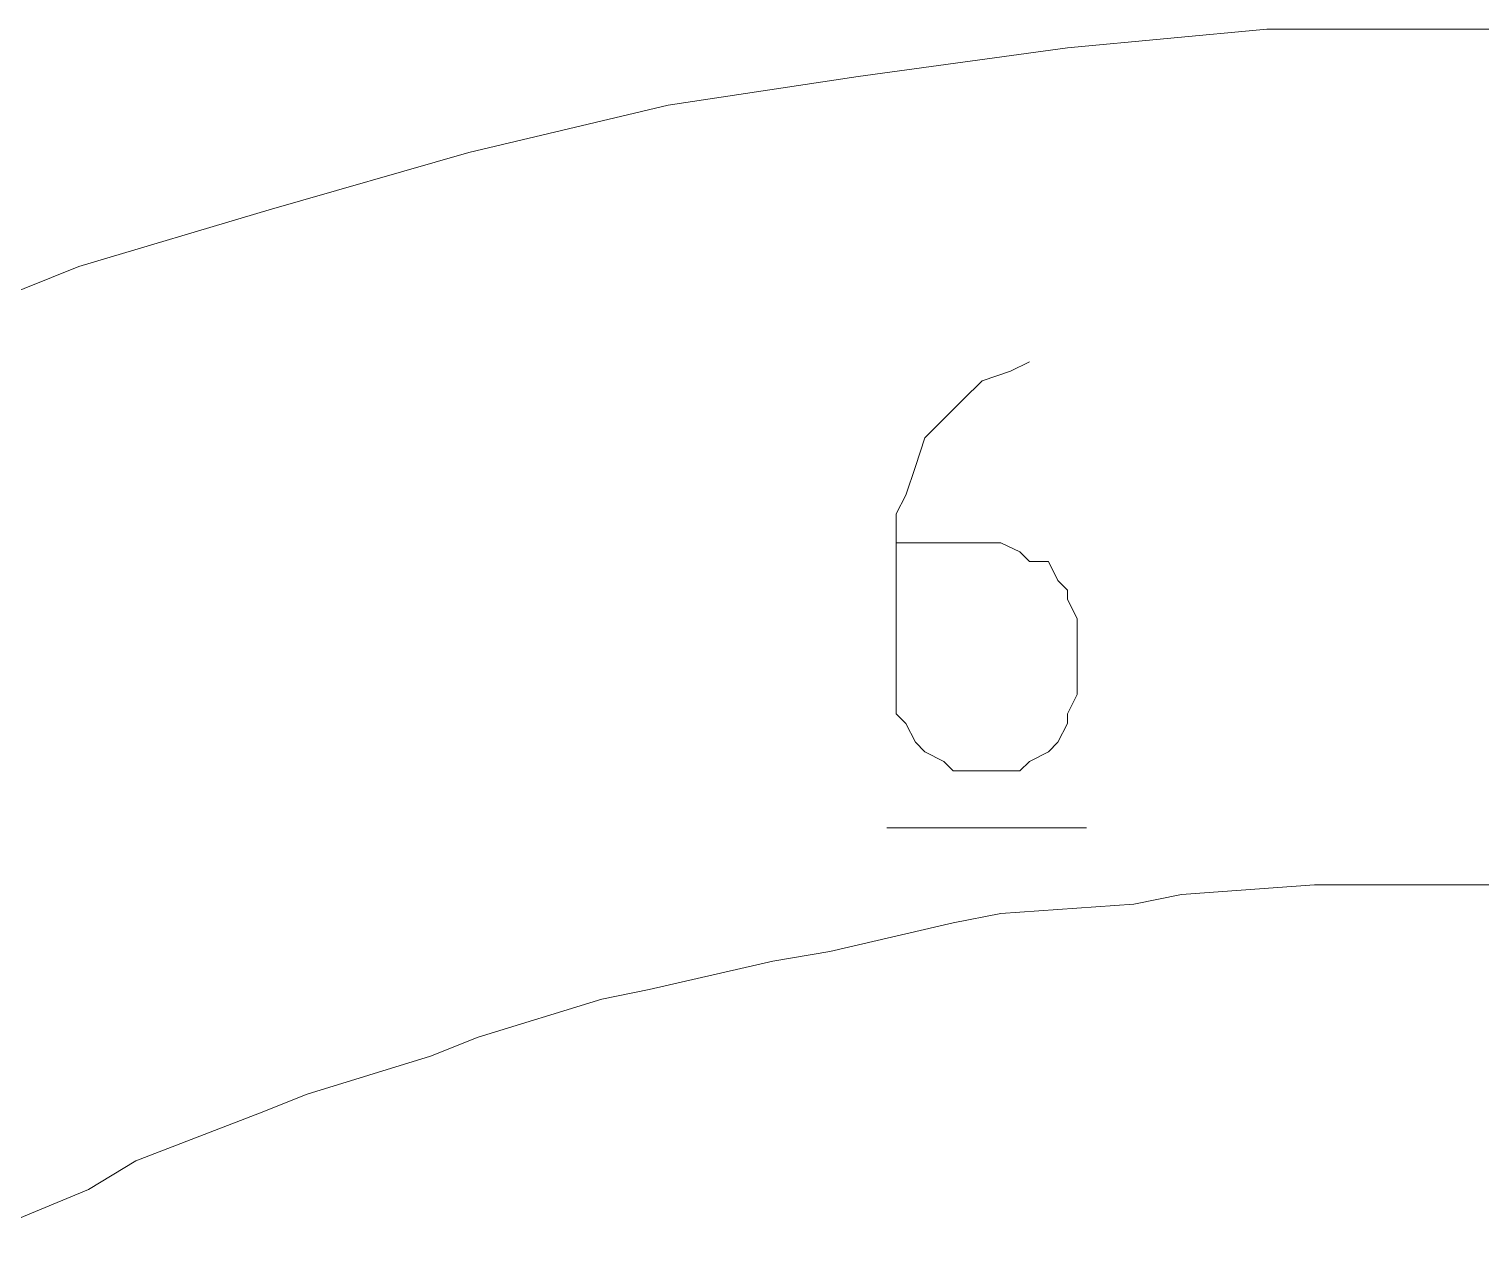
# Model space of a CAD drawing. Header units: centimetres. Extents: x -10.4 to 10.4, y -10.8 to 7.6.
# Drawn here: x 1.759 to 2.623, y -6.387 to -5.668 of the extents above; entities that cross this region are included whole.
import ezdxf
from ezdxf.lldxf.tags import DXFTag

# ---------------------------------------------------------------- set-up
doc = ezdxf.new("R2010")
doc.units = ezdxf.units.CM
doc.header["$MEASUREMENT"] = 0
doc.layers.add('layer 1', color=7, linetype='Continuous')
tags = doc.linetypes.add('New Line1267', pattern=[0.2, 0.1, -0.1]).pattern_tags.tags
tags[6:7] = [DXFTag(74, 4), DXFTag(75, 0), DXFTag(340, '0'), DXFTag(46, 1.0), DXFTag(50, 0.0), DXFTag(44, 0.0), DXFTag(45, 0.0)]
tags[4:5] = [DXFTag(74, 4), DXFTag(75, 0), DXFTag(340, '0'), DXFTag(46, 1.0), DXFTag(50, 0.0), DXFTag(44, 0.0), DXFTag(45, 0.0)]
tags = doc.linetypes.add('New Line1268', pattern=[0.2, 0.1, -0.1]).pattern_tags.tags
tags[6:7] = [DXFTag(74, 4), DXFTag(75, 0), DXFTag(340, '0'), DXFTag(46, 1.0), DXFTag(50, 0.0), DXFTag(44, 0.0), DXFTag(45, 0.0)]
tags[4:5] = [DXFTag(74, 4), DXFTag(75, 0), DXFTag(340, '0'), DXFTag(46, 1.0), DXFTag(50, 0.0), DXFTag(44, 0.0), DXFTag(45, 0.0)]
tags = doc.linetypes.add('New Line1269', pattern=[0.2, 0.1, -0.1]).pattern_tags.tags
tags[6:7] = [DXFTag(74, 4), DXFTag(75, 0), DXFTag(340, '0'), DXFTag(46, 1.0), DXFTag(50, 0.0), DXFTag(44, 0.0), DXFTag(45, 0.0)]
tags[4:5] = [DXFTag(74, 4), DXFTag(75, 0), DXFTag(340, '0'), DXFTag(46, 1.0), DXFTag(50, 0.0), DXFTag(44, 0.0), DXFTag(45, 0.0)]
tags = doc.linetypes.add('New Line1270', pattern=[0.2, 0.1, -0.1]).pattern_tags.tags
tags[6:7] = [DXFTag(74, 4), DXFTag(75, 0), DXFTag(340, '0'), DXFTag(46, 1.0), DXFTag(50, 0.0), DXFTag(44, 0.0), DXFTag(45, 0.0)]
tags[4:5] = [DXFTag(74, 4), DXFTag(75, 0), DXFTag(340, '0'), DXFTag(46, 1.0), DXFTag(50, 0.0), DXFTag(44, 0.0), DXFTag(45, 0.0)]
tags = doc.linetypes.add('New Line1271', pattern=[0.2, 0.1, -0.1]).pattern_tags.tags
tags[6:7] = [DXFTag(74, 4), DXFTag(75, 0), DXFTag(340, '0'), DXFTag(46, 1.0), DXFTag(50, 0.0), DXFTag(44, 0.0), DXFTag(45, 0.0)]
tags[4:5] = [DXFTag(74, 4), DXFTag(75, 0), DXFTag(340, '0'), DXFTag(46, 1.0), DXFTag(50, 0.0), DXFTag(44, 0.0), DXFTag(45, 0.0)]
tags = doc.linetypes.add('New Line1272', pattern=[0.2, 0.1, -0.1]).pattern_tags.tags
tags[6:7] = [DXFTag(74, 4), DXFTag(75, 0), DXFTag(340, '0'), DXFTag(46, 1.0), DXFTag(50, 0.0), DXFTag(44, 0.0), DXFTag(45, 0.0)]
tags[4:5] = [DXFTag(74, 4), DXFTag(75, 0), DXFTag(340, '0'), DXFTag(46, 1.0), DXFTag(50, 0.0), DXFTag(44, 0.0), DXFTag(45, 0.0)]
tags = doc.linetypes.add('New Line1273', pattern=[0.2, 0.1, -0.1]).pattern_tags.tags
tags[6:7] = [DXFTag(74, 4), DXFTag(75, 0), DXFTag(340, '0'), DXFTag(46, 1.0), DXFTag(50, 0.0), DXFTag(44, 0.0), DXFTag(45, 0.0)]
tags[4:5] = [DXFTag(74, 4), DXFTag(75, 0), DXFTag(340, '0'), DXFTag(46, 1.0), DXFTag(50, 0.0), DXFTag(44, 0.0), DXFTag(45, 0.0)]
tags = doc.linetypes.add('New Line1274', pattern=[0.2, 0.1, -0.1]).pattern_tags.tags
tags[6:7] = [DXFTag(74, 4), DXFTag(75, 0), DXFTag(340, '0'), DXFTag(46, 1.0), DXFTag(50, 0.0), DXFTag(44, 0.0), DXFTag(45, 0.0)]
tags[4:5] = [DXFTag(74, 4), DXFTag(75, 0), DXFTag(340, '0'), DXFTag(46, 1.0), DXFTag(50, 0.0), DXFTag(44, 0.0), DXFTag(45, 0.0)]
tags = doc.linetypes.add('New Line1275', pattern=[0.2, 0.1, -0.1]).pattern_tags.tags
tags[6:7] = [DXFTag(74, 4), DXFTag(75, 0), DXFTag(340, '0'), DXFTag(46, 1.0), DXFTag(50, 0.0), DXFTag(44, 0.0), DXFTag(45, 0.0)]
tags[4:5] = [DXFTag(74, 4), DXFTag(75, 0), DXFTag(340, '0'), DXFTag(46, 1.0), DXFTag(50, 0.0), DXFTag(44, 0.0), DXFTag(45, 0.0)]
tags = doc.linetypes.add('New Line1276', pattern=[0.2, 0.1, -0.1]).pattern_tags.tags
tags[6:7] = [DXFTag(74, 4), DXFTag(75, 0), DXFTag(340, '0'), DXFTag(46, 1.0), DXFTag(50, 0.0), DXFTag(44, 0.0), DXFTag(45, 0.0)]
tags[4:5] = [DXFTag(74, 4), DXFTag(75, 0), DXFTag(340, '0'), DXFTag(46, 1.0), DXFTag(50, 0.0), DXFTag(44, 0.0), DXFTag(45, 0.0)]
tags = doc.linetypes.add('New Line1277', pattern=[0.2, 0.1, -0.1]).pattern_tags.tags
tags[6:7] = [DXFTag(74, 4), DXFTag(75, 0), DXFTag(340, '0'), DXFTag(46, 1.0), DXFTag(50, 0.0), DXFTag(44, 0.0), DXFTag(45, 0.0)]
tags[4:5] = [DXFTag(74, 4), DXFTag(75, 0), DXFTag(340, '0'), DXFTag(46, 1.0), DXFTag(50, 0.0), DXFTag(44, 0.0), DXFTag(45, 0.0)]
tags = doc.linetypes.add('New Line1278', pattern=[0.2, 0.1, -0.1]).pattern_tags.tags
tags[6:7] = [DXFTag(74, 4), DXFTag(75, 0), DXFTag(340, '0'), DXFTag(46, 1.0), DXFTag(50, 0.0), DXFTag(44, 0.0), DXFTag(45, 0.0)]
tags[4:5] = [DXFTag(74, 4), DXFTag(75, 0), DXFTag(340, '0'), DXFTag(46, 1.0), DXFTag(50, 0.0), DXFTag(44, 0.0), DXFTag(45, 0.0)]
tags = doc.linetypes.add('New Line1279', pattern=[0.2, 0.1, -0.1]).pattern_tags.tags
tags[6:7] = [DXFTag(74, 4), DXFTag(75, 0), DXFTag(340, '0'), DXFTag(46, 1.0), DXFTag(50, 0.0), DXFTag(44, 0.0), DXFTag(45, 0.0)]
tags[4:5] = [DXFTag(74, 4), DXFTag(75, 0), DXFTag(340, '0'), DXFTag(46, 1.0), DXFTag(50, 0.0), DXFTag(44, 0.0), DXFTag(45, 0.0)]
tags = doc.linetypes.add('New Line1280', pattern=[0.2, 0.1, -0.1]).pattern_tags.tags
tags[6:7] = [DXFTag(74, 4), DXFTag(75, 0), DXFTag(340, '0'), DXFTag(46, 1.0), DXFTag(50, 0.0), DXFTag(44, 0.0), DXFTag(45, 0.0)]
tags[4:5] = [DXFTag(74, 4), DXFTag(75, 0), DXFTag(340, '0'), DXFTag(46, 1.0), DXFTag(50, 0.0), DXFTag(44, 0.0), DXFTag(45, 0.0)]
tags = doc.linetypes.add('New Line1281', pattern=[0.2, 0.1, -0.1]).pattern_tags.tags
tags[6:7] = [DXFTag(74, 4), DXFTag(75, 0), DXFTag(340, '0'), DXFTag(46, 1.0), DXFTag(50, 0.0), DXFTag(44, 0.0), DXFTag(45, 0.0)]
tags[4:5] = [DXFTag(74, 4), DXFTag(75, 0), DXFTag(340, '0'), DXFTag(46, 1.0), DXFTag(50, 0.0), DXFTag(44, 0.0), DXFTag(45, 0.0)]
tags = doc.linetypes.add('New Line1282', pattern=[0.2, 0.1, -0.1]).pattern_tags.tags
tags[6:7] = [DXFTag(74, 4), DXFTag(75, 0), DXFTag(340, '0'), DXFTag(46, 1.0), DXFTag(50, 0.0), DXFTag(44, 0.0), DXFTag(45, 0.0)]
tags[4:5] = [DXFTag(74, 4), DXFTag(75, 0), DXFTag(340, '0'), DXFTag(46, 1.0), DXFTag(50, 0.0), DXFTag(44, 0.0), DXFTag(45, 0.0)]
tags = doc.linetypes.add('New Line1283', pattern=[0.2, 0.1, -0.1]).pattern_tags.tags
tags[6:7] = [DXFTag(74, 4), DXFTag(75, 0), DXFTag(340, '0'), DXFTag(46, 1.0), DXFTag(50, 0.0), DXFTag(44, 0.0), DXFTag(45, 0.0)]
tags[4:5] = [DXFTag(74, 4), DXFTag(75, 0), DXFTag(340, '0'), DXFTag(46, 1.0), DXFTag(50, 0.0), DXFTag(44, 0.0), DXFTag(45, 0.0)]
tags = doc.linetypes.add('New Line1296', pattern=[0.2, 0.1, -0.1]).pattern_tags.tags
tags[6:7] = [DXFTag(74, 4), DXFTag(75, 0), DXFTag(340, '0'), DXFTag(46, 1.0), DXFTag(50, 0.0), DXFTag(44, 0.0), DXFTag(45, 0.0)]
tags[4:5] = [DXFTag(74, 4), DXFTag(75, 0), DXFTag(340, '0'), DXFTag(46, 1.0), DXFTag(50, 0.0), DXFTag(44, 0.0), DXFTag(45, 0.0)]
tags = doc.linetypes.add('New Line1297', pattern=[0.2, 0.1, -0.1]).pattern_tags.tags
tags[6:7] = [DXFTag(74, 4), DXFTag(75, 0), DXFTag(340, '0'), DXFTag(46, 1.0), DXFTag(50, 0.0), DXFTag(44, 0.0), DXFTag(45, 0.0)]
tags[4:5] = [DXFTag(74, 4), DXFTag(75, 0), DXFTag(340, '0'), DXFTag(46, 1.0), DXFTag(50, 0.0), DXFTag(44, 0.0), DXFTag(45, 0.0)]
tags = doc.linetypes.add('New Line1298', pattern=[0.2, 0.1, -0.1]).pattern_tags.tags
tags[6:7] = [DXFTag(74, 4), DXFTag(75, 0), DXFTag(340, '0'), DXFTag(46, 1.0), DXFTag(50, 0.0), DXFTag(44, 0.0), DXFTag(45, 0.0)]
tags[4:5] = [DXFTag(74, 4), DXFTag(75, 0), DXFTag(340, '0'), DXFTag(46, 1.0), DXFTag(50, 0.0), DXFTag(44, 0.0), DXFTag(45, 0.0)]
tags = doc.linetypes.add('New Line1299', pattern=[0.2, 0.1, -0.1]).pattern_tags.tags
tags[6:7] = [DXFTag(74, 4), DXFTag(75, 0), DXFTag(340, '0'), DXFTag(46, 1.0), DXFTag(50, 0.0), DXFTag(44, 0.0), DXFTag(45, 0.0)]
tags[4:5] = [DXFTag(74, 4), DXFTag(75, 0), DXFTag(340, '0'), DXFTag(46, 1.0), DXFTag(50, 0.0), DXFTag(44, 0.0), DXFTag(45, 0.0)]
tags = doc.linetypes.add('New Line1300', pattern=[0.2, 0.1, -0.1]).pattern_tags.tags
tags[6:7] = [DXFTag(74, 4), DXFTag(75, 0), DXFTag(340, '0'), DXFTag(46, 1.0), DXFTag(50, 0.0), DXFTag(44, 0.0), DXFTag(45, 0.0)]
tags[4:5] = [DXFTag(74, 4), DXFTag(75, 0), DXFTag(340, '0'), DXFTag(46, 1.0), DXFTag(50, 0.0), DXFTag(44, 0.0), DXFTag(45, 0.0)]
tags = doc.linetypes.add('New Line1301', pattern=[0.2, 0.1, -0.1]).pattern_tags.tags
tags[6:7] = [DXFTag(74, 4), DXFTag(75, 0), DXFTag(340, '0'), DXFTag(46, 1.0), DXFTag(50, 0.0), DXFTag(44, 0.0), DXFTag(45, 0.0)]
tags[4:5] = [DXFTag(74, 4), DXFTag(75, 0), DXFTag(340, '0'), DXFTag(46, 1.0), DXFTag(50, 0.0), DXFTag(44, 0.0), DXFTag(45, 0.0)]
tags = doc.linetypes.add('New Line1302', pattern=[0.2, 0.1, -0.1]).pattern_tags.tags
tags[6:7] = [DXFTag(74, 4), DXFTag(75, 0), DXFTag(340, '0'), DXFTag(46, 1.0), DXFTag(50, 0.0), DXFTag(44, 0.0), DXFTag(45, 0.0)]
tags[4:5] = [DXFTag(74, 4), DXFTag(75, 0), DXFTag(340, '0'), DXFTag(46, 1.0), DXFTag(50, 0.0), DXFTag(44, 0.0), DXFTag(45, 0.0)]
tags = doc.linetypes.add('New Line1303', pattern=[0.2, 0.1, -0.1]).pattern_tags.tags
tags[6:7] = [DXFTag(74, 4), DXFTag(75, 0), DXFTag(340, '0'), DXFTag(46, 1.0), DXFTag(50, 0.0), DXFTag(44, 0.0), DXFTag(45, 0.0)]
tags[4:5] = [DXFTag(74, 4), DXFTag(75, 0), DXFTag(340, '0'), DXFTag(46, 1.0), DXFTag(50, 0.0), DXFTag(44, 0.0), DXFTag(45, 0.0)]
tags = doc.linetypes.add('New Line1304', pattern=[0.2, 0.1, -0.1]).pattern_tags.tags
tags[6:7] = [DXFTag(74, 4), DXFTag(75, 0), DXFTag(340, '0'), DXFTag(46, 1.0), DXFTag(50, 0.0), DXFTag(44, 0.0), DXFTag(45, 0.0)]
tags[4:5] = [DXFTag(74, 4), DXFTag(75, 0), DXFTag(340, '0'), DXFTag(46, 1.0), DXFTag(50, 0.0), DXFTag(44, 0.0), DXFTag(45, 0.0)]

msp = doc.modelspace()

# ---------------------------------------------------------------- linework, layer by layer
at = {"layer": 'layer 1', "color": 5, "linetype": 'New Line1298', "lineweight": 9}
msp.add_open_spline([(2.49599, -5.66848), (2.49599, -5.66848), (2.37728, -5.67971), (2.37728, -5.67971)], degree=3, dxfattribs=at)
at = {"layer": 'layer 1', "color": 5, "linetype": 'New Line1297', "lineweight": 9}
msp.add_open_spline([(2.61485, -5.66848), (2.61485, -5.66848), (2.49599, -5.66848), (2.49599, -5.66848)], degree=3, dxfattribs=at)
at = {"layer": 'layer 1', "color": 5, "linetype": 'New Line1296', "lineweight": 9}
msp.add_open_spline([(2.7337, -5.66848), (2.7337, -5.66848), (2.61485, -5.66848), (2.61485, -5.66848)], degree=3, dxfattribs=at)
at = {"layer": 'layer 1', "color": 5, "linetype": 'New Line1299', "lineweight": 9}
msp.add_open_spline([(2.37728, -5.67971), (2.37728, -5.67971), (2.25273, -5.69678), (2.25273, -5.69678)], degree=3, dxfattribs=at)
at = {"layer": 'layer 1', "color": 5, "linetype": 'New Line1300', "lineweight": 9}
msp.add_open_spline([(2.25273, -5.69678), (2.25273, -5.69678), (2.13956, -5.71369), (2.13956, -5.71369)], degree=3, dxfattribs=at)
at = {"layer": 'layer 1', "color": 5, "linetype": 'New Line1301', "lineweight": 9}
msp.add_open_spline([(2.13956, -5.71369), (2.13956, -5.71369), (2.02085, -5.74199), (2.02085, -5.74199)], degree=3, dxfattribs=at)
at = {"layer": 'layer 1', "color": 5, "linetype": 'New Line1302', "lineweight": 9}
msp.add_open_spline([(2.02085, -5.74199), (2.02085, -5.74199), (1.90199, -5.77597), (1.90199, -5.77597)], degree=3, dxfattribs=at)
at = {"layer": 'layer 1', "color": 5, "linetype": 'New Line1303', "lineweight": 9}
msp.add_open_spline([(1.90199, -5.77597), (1.90199, -5.77597), (1.78882, -5.8098), (1.78882, -5.8098)], degree=3, dxfattribs=at)
at = {"layer": 'layer 1', "color": 5, "linetype": 'New Line1304', "lineweight": 9}
msp.add_open_spline([(1.78882, -5.8098), (1.78882, -5.8098), (1.67564, -5.85515), (1.67564, -5.85515)], degree=3, dxfattribs=at)
at = {"layer": 'layer 1', "color": 1, "lineweight": 20}
for points in [[(2.35467, -5.86639), (2.35467, -5.86639), (2.3433, -5.87207), (2.3433, -5.87207)], [(2.35467, -5.86639), (2.35467, -5.86639), (2.35467, -5.86639), (2.35467, -5.86639)], [(2.3433, -5.87207), (2.3433, -5.87207), (2.32638, -5.87776), (2.32638, -5.87776)], [(2.32638, -5.87776), (2.32638, -5.87776), (2.315, -5.88914), (2.315, -5.88914)], [(2.315, -5.88914), (2.315, -5.88914), (2.30362, -5.90037), (2.30362, -5.90037)], [(2.30362, -5.90037), (2.30362, -5.90037), (2.2924, -5.91175), (2.2924, -5.91175)], [(2.2924, -5.91175), (2.2924, -5.91175), (2.28671, -5.92866), (2.28671, -5.92866)], [(2.28671, -5.92866), (2.28671, -5.92866), (2.28102, -5.94572), (2.28102, -5.94572)], [(2.28102, -5.94572), (2.28102, -5.94572), (2.27534, -5.95695), (2.27534, -5.95695)], [(2.27534, -5.95695), (2.27534, -5.95695), (2.27534, -5.97402), (2.27534, -5.97402)], [(2.27534, -5.97402), (2.27534, -5.97402), (2.27534, -6.05874), (2.27534, -6.05874)], [(2.32638, -5.97402), (2.32638, -5.97402), (2.27534, -5.97402), (2.27534, -5.97402)], [(2.33761, -5.97402), (2.33761, -5.97402), (2.32638, -5.97402), (2.32638, -5.97402)], [(2.34899, -5.97955), (2.34899, -5.97955), (2.33761, -5.97402), (2.33761, -5.97402)], [(2.35467, -5.98524), (2.35467, -5.98524), (2.34899, -5.97955), (2.34899, -5.97955)], [(2.36591, -5.98524), (2.36591, -5.98524), (2.35467, -5.98524), (2.35467, -5.98524)], [(2.37158, -5.99662), (2.37158, -5.99662), (2.36591, -5.98524), (2.36591, -5.98524)], [(2.37728, -6.0023), (2.37728, -6.0023), (2.37158, -5.99662), (2.37158, -5.99662)], [(2.37728, -6.00785), (2.37728, -6.00785), (2.37728, -6.0023), (2.37728, -6.0023)], [(2.38297, -6.01922), (2.38297, -6.01922), (2.37728, -6.00785), (2.37728, -6.00785)], [(2.38297, -6.0306), (2.38297, -6.0306), (2.38297, -6.01922), (2.38297, -6.01922)], [(2.38297, -6.05874), (2.38297, -6.05874), (2.38297, -6.0306), (2.38297, -6.0306)], [(2.38297, -6.0306), (2.38297, -6.0306), (2.38297, -6.0306), (2.38297, -6.0306)], [(2.27534, -6.05874), (2.27534, -6.05874), (2.27534, -6.05874), (2.27534, -6.05874)], [(2.27534, -6.05874), (2.27534, -6.05874), (2.27534, -6.06443), (2.27534, -6.06443)], [(2.27534, -6.06443), (2.27534, -6.06443), (2.27534, -6.07581), (2.27534, -6.07581)], [(2.37728, -6.07581), (2.37728, -6.07581), (2.38297, -6.06443), (2.38297, -6.06443)], [(2.38297, -6.06443), (2.38297, -6.06443), (2.38297, -6.05874), (2.38297, -6.05874)], [(2.27534, -6.07581), (2.27534, -6.07581), (2.28102, -6.0815), (2.28102, -6.0815)], [(2.28102, -6.0815), (2.28102, -6.0815), (2.28671, -6.09273), (2.28671, -6.09273)], [(2.37158, -6.09273), (2.37158, -6.09273), (2.37728, -6.0815), (2.37728, -6.0815)], [(2.37728, -6.0815), (2.37728, -6.0815), (2.37728, -6.07581), (2.37728, -6.07581)], [(2.28671, -6.09273), (2.28671, -6.09273), (2.2924, -6.09842), (2.2924, -6.09842)], [(2.36591, -6.09842), (2.36591, -6.09842), (2.37158, -6.09273), (2.37158, -6.09273)], [(2.2924, -6.09842), (2.2924, -6.09842), (2.30362, -6.10411), (2.30362, -6.10411)], [(2.35467, -6.10411), (2.35467, -6.10411), (2.36591, -6.09842), (2.36591, -6.09842)], [(2.30362, -6.10411), (2.30362, -6.10411), (2.30931, -6.10979), (2.30931, -6.10979)], [(2.30931, -6.10979), (2.30931, -6.10979), (2.32069, -6.10979), (2.32069, -6.10979)], [(2.32069, -6.10979), (2.32069, -6.10979), (2.32638, -6.10979), (2.32638, -6.10979)], [(2.32638, -6.10979), (2.32638, -6.10979), (2.32638, -6.10979), (2.32638, -6.10979)], [(2.32638, -6.10979), (2.32638, -6.10979), (2.33761, -6.10979), (2.33761, -6.10979)], [(2.33761, -6.10979), (2.33761, -6.10979), (2.34899, -6.10979), (2.34899, -6.10979)], [(2.34899, -6.10979), (2.34899, -6.10979), (2.35467, -6.10411), (2.35467, -6.10411)], [(2.26979, -6.14362), (2.26979, -6.14362), (2.3885, -6.14362), (2.3885, -6.14362)]]:
    msp.add_open_spline(points, degree=3, dxfattribs=at)
at = {"layer": 'layer 1', "color": 5, "linetype": 'New Line1281', "lineweight": 9}
msp.add_open_spline([(2.44509, -6.1833), (2.44509, -6.1833), (2.52428, -6.17761), (2.52428, -6.17761)], degree=3, dxfattribs=at)
at = {"layer": 'layer 1', "color": 5, "linetype": 'New Line1282', "lineweight": 9}
msp.add_open_spline([(2.52428, -6.17761), (2.52428, -6.17761), (2.55258, -6.17761), (2.55258, -6.17761)], degree=3, dxfattribs=at)
at = {"layer": 'layer 1', "color": 5, "linetype": 'New Line1283', "lineweight": 9}
msp.add_open_spline([(2.55258, -6.17761), (2.55258, -6.17761), (2.63191, -6.17761), (2.63191, -6.17761)], degree=3, dxfattribs=at)
at = {"layer": 'layer 1', "color": 5, "linetype": 'New Line1280', "lineweight": 9}
msp.add_open_spline([(2.4168, -6.18899), (2.4168, -6.18899), (2.44509, -6.1833), (2.44509, -6.1833)], degree=3, dxfattribs=at)
at = {"layer": 'layer 1', "color": 5, "linetype": 'New Line1278', "lineweight": 9}
msp.add_open_spline([(2.30931, -6.20021), (2.30931, -6.20021), (2.33761, -6.19467), (2.33761, -6.19467)], degree=3, dxfattribs=at)
at = {"layer": 'layer 1', "color": 5, "linetype": 'New Line1279', "lineweight": 9}
msp.add_open_spline([(2.33761, -6.19467), (2.33761, -6.19467), (2.4168, -6.18899), (2.4168, -6.18899)], degree=3, dxfattribs=at)
at = {"layer": 'layer 1', "color": 5, "linetype": 'New Line1277', "lineweight": 9}
msp.add_open_spline([(2.23581, -6.21727), (2.23581, -6.21727), (2.30931, -6.20021), (2.30931, -6.20021)], degree=3, dxfattribs=at)
at = {"layer": 'layer 1', "color": 5, "linetype": 'New Line1276', "lineweight": 9}
msp.add_open_spline([(2.20183, -6.22296), (2.20183, -6.22296), (2.23581, -6.21727), (2.23581, -6.21727)], degree=3, dxfattribs=at)
at = {"layer": 'layer 1', "color": 5, "linetype": 'New Line1275', "lineweight": 9}
msp.add_open_spline([(2.12833, -6.23988), (2.12833, -6.23988), (2.20183, -6.22296), (2.20183, -6.22296)], degree=3, dxfattribs=at)
at = {"layer": 'layer 1', "color": 5, "linetype": 'New Line1273', "lineweight": 9}
msp.add_open_spline([(2.02638, -6.26818), (2.02638, -6.26818), (2.10003, -6.24557), (2.10003, -6.24557)], degree=3, dxfattribs=at)
at = {"layer": 'layer 1', "color": 5, "linetype": 'New Line1274', "lineweight": 9}
msp.add_open_spline([(2.10003, -6.24557), (2.10003, -6.24557), (2.12833, -6.23988), (2.12833, -6.23988)], degree=3, dxfattribs=at)
at = {"layer": 'layer 1', "color": 5, "linetype": 'New Line1272', "lineweight": 9}
msp.add_open_spline([(1.99809, -6.27955), (1.99809, -6.27955), (2.02638, -6.26818), (2.02638, -6.26818)], degree=3, dxfattribs=at)
at = {"layer": 'layer 1', "color": 5, "linetype": 'New Line1271', "lineweight": 9}
msp.add_open_spline([(1.92459, -6.30215), (1.92459, -6.30215), (1.99809, -6.27955), (1.99809, -6.27955)], degree=3, dxfattribs=at)
at = {"layer": 'layer 1', "color": 5, "linetype": 'New Line1270', "lineweight": 9}
msp.add_open_spline([(1.8963, -6.31338), (1.8963, -6.31338), (1.92459, -6.30215), (1.92459, -6.30215)], degree=3, dxfattribs=at)
at = {"layer": 'layer 1', "color": 5, "linetype": 'New Line1269', "lineweight": 9}
msp.add_open_spline([(1.82279, -6.34167), (1.82279, -6.34167), (1.8963, -6.31338), (1.8963, -6.31338)], degree=3, dxfattribs=at)
at = {"layer": 'layer 1', "color": 5, "linetype": 'New Line1268', "lineweight": 9}
msp.add_open_spline([(1.79451, -6.35874), (1.79451, -6.35874), (1.82279, -6.34167), (1.82279, -6.34167)], degree=3, dxfattribs=at)
at = {"layer": 'layer 1', "color": 5, "linetype": 'New Line1267', "lineweight": 9}
msp.add_open_spline([(1.72654, -6.38703), (1.72654, -6.38703), (1.79451, -6.35874), (1.79451, -6.35874)], degree=3, dxfattribs=at)

doc.saveas('drawing.dxf')
